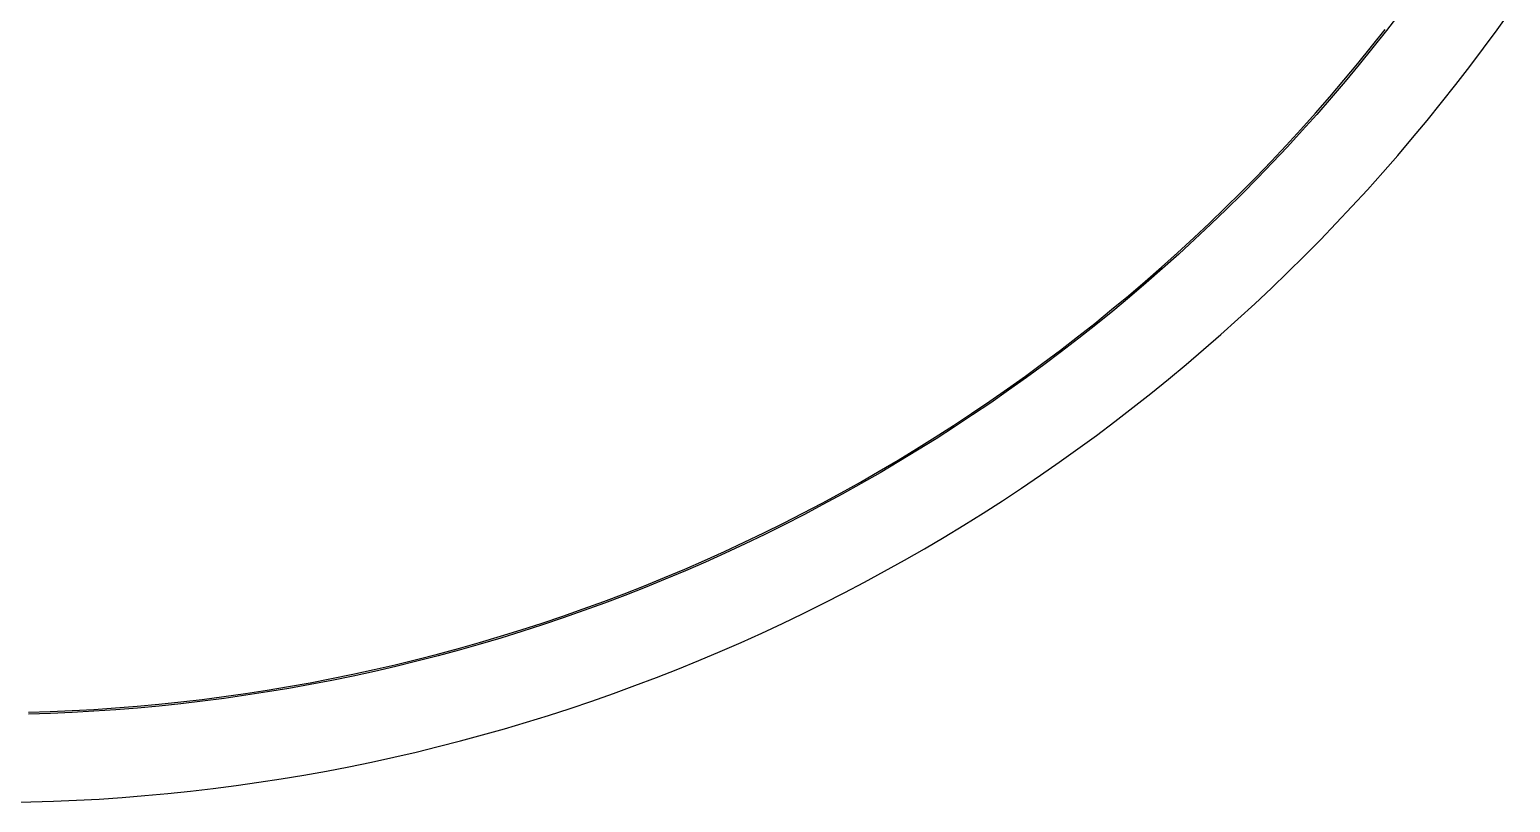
# Model space of a CAD drawing. Extents: x -18 to 85, y -20 to 85.
# Drawn here: x 33.51 to 75.17, y -20.25 to 1.5 of the extents above; entities that cross this region are included whole.
import ezdxf

# ---------------------------------------------------------------- set-up
doc = ezdxf.new("R2010")
doc.units = 0

msp = doc.modelspace()

# ---------------------------------------------------------------- linework, layer by layer
for p, q in [((72.0617, 1.95932), (71.687, 1.47305)), ((74.799, 1.49562), (75.1732, 2.02008)), ((71.2673, 1.02266), (71.6476, 1.50381)), ((71.687, 1.47305), (71.3064, 0.99141)), ((74.4184, 0.9758), (74.799, 1.49562)), ((70.8812, 0.5462), (71.2673, 1.02266)), ((71.3064, 0.99141), (70.9198, 0.51448)), ((74.0314, 0.46068), (74.4184, 0.9758)), ((70.4892, 0.07452), (70.8812, 0.5462)), ((70.9198, 0.51448), (70.5275, 0.04233)), ((73.6382, -0.04965), (74.0314, 0.46068)), ((70.0915, -0.3923), (70.4892, 0.07452)), ((70.5275, 0.04233), (70.1294, -0.42497)), ((69.6881, -0.85422), (70.0915, -0.3923)), ((73.2387, -0.55512), (73.6382, -0.04965)), ((70.1294, -0.42497), (69.7255, -0.88734)), ((72.833, -1.05565), (73.2387, -0.55512)), ((69.279, -1.31116), (69.6881, -0.85422)), ((69.7255, -0.88734), (69.3161, -1.34473)), ((72.4213, -1.55115), (72.833, -1.05565)), ((68.8644, -1.76303), (69.279, -1.31116)), ((69.3161, -1.34473), (68.901, -1.79706)), ((72.0035, -2.04156), (72.4213, -1.55115)), ((68.4442, -2.20978), (68.8644, -1.76303)), ((68.901, -1.79706), (68.4805, -2.24426)), ((71.5797, -2.52682), (72.0035, -2.04156)), ((68.0186, -2.65135), (68.4442, -2.20978)), ((68.4805, -2.24426), (68.0544, -2.68626)), ((67.5877, -3.08766), (68.0186, -2.65135)), ((68.0544, -2.68626), (67.623, -3.12302)), ((71.1499, -3.00684), (71.5797, -2.52682)), ((67.1514, -3.51865), (67.5877, -3.08766)), ((67.623, -3.12302), (67.1863, -3.55443)), ((70.7143, -3.48155), (71.1499, -3.00684)), ((66.7098, -3.94424), (67.1514, -3.51865)), ((67.1863, -3.55443), (66.7443, -3.98045)), ((70.273, -3.95087), (70.7143, -3.48155)), ((66.263, -4.3644), (66.7098, -3.94424)), ((66.7443, -3.98045), (66.2971, -4.40103)), ((69.8259, -4.41475), (70.273, -3.95087)), ((65.8112, -4.77902), (66.263, -4.3644)), ((66.2971, -4.40103), (65.8447, -4.81607)), ((69.3731, -4.87311), (69.8259, -4.41475)), ((65.3542, -5.18808), (65.8112, -4.77902)), ((65.8447, -4.81607), (65.3873, -5.22554)), ((68.9147, -5.32587), (69.3731, -4.87311)), ((64.8923, -5.59151), (65.3542, -5.18808)), ((65.3873, -5.22554), (64.925, -5.62936)), ((68.4509, -5.77296), (68.9147, -5.32587)), ((64.4255, -5.98923), (64.8923, -5.59151)), ((64.925, -5.62936), (64.4577, -6.02748)), ((67.9816, -6.21434), (68.4509, -5.77296)), ((63.9538, -6.3812), (64.4255, -5.98923)), ((64.4577, -6.02748), (63.9855, -6.41985)), ((67.5068, -6.64993), (67.9816, -6.21434)), ((63.4773, -6.76733), (63.9538, -6.3812)), ((63.9855, -6.41985), (63.5086, -6.80638)), ((67.0268, -7.07965), (67.5068, -6.64993)), ((62.9962, -7.14761), (63.4773, -6.76733)), ((63.5086, -6.80638), (63.0269, -7.18703)), ((66.5416, -7.50346), (67.0268, -7.07965)), ((62.5104, -7.52194), (62.9962, -7.14761)), ((63.0269, -7.18703), (62.5407, -7.56174)), ((61.5252, -8.25259), (62.0201, -7.89029)), ((62.0201, -7.89029), (62.5104, -7.52194)), ((62.5407, -7.56174), (62.0499, -7.93045)), ((66.0511, -7.92128), (66.5416, -7.50346)), ((61.026, -8.6088), (61.5252, -8.25259)), ((61.5545, -8.29312), (61.0548, -8.64967)), ((62.0499, -7.93045), (61.5545, -8.29312)), ((65.5556, -8.33304), (66.0511, -7.92128)), ((60.5224, -8.95885), (61.026, -8.6088)), ((61.0548, -8.64967), (60.5507, -9.00008)), ((64.5497, -9.13818), (65.0551, -8.73869)), ((65.0551, -8.73869), (65.5556, -8.33304)), ((60.0146, -9.30269), (60.5224, -8.95885)), ((60.5507, -9.00008), (60.0424, -9.34427)), ((64.0393, -9.53143), (64.5497, -9.13818)), ((59.5026, -9.64027), (60.0146, -9.30269)), ((60.0424, -9.34427), (59.5299, -9.68219)), ((63.5242, -9.9184), (64.0393, -9.53143)), ((58.4664, -10.2965), (58.9865, -9.97156)), ((58.9865, -9.97156), (59.5026, -9.64027)), ((59.5299, -9.68219), (59.0132, -10.0138)), ((63.0044, -10.299), (63.5242, -9.9184)), ((57.9423, -10.615), (58.4664, -10.2965)), ((58.4926, -10.339), (57.968, -10.6579)), ((59.0132, -10.0138), (58.4926, -10.339)), ((62.4799, -10.6732), (63.0044, -10.299)), ((57.4143, -10.927), (57.9423, -10.615)), ((57.968, -10.6579), (57.4395, -10.9702)), ((61.9509, -11.0409), (62.4799, -10.6732)), ((56.3471, -11.5316), (56.8826, -11.2326)), ((56.8826, -11.2326), (57.4143, -10.927)), ((57.4395, -10.9702), (56.9072, -11.2761)), ((61.4174, -11.4021), (61.9509, -11.0409)), ((55.808, -11.824), (56.3471, -11.5316)), ((56.3712, -11.5754), (55.8316, -11.8681)), ((56.9072, -11.2761), (56.3712, -11.5754)), ((60.8796, -11.7568), (61.4174, -11.4021)), ((55.2654, -12.1098), (55.808, -11.824)), ((55.8316, -11.8681), (55.2884, -12.1542)), ((60.3374, -12.1048), (60.8796, -11.7568)), ((54.1698, -12.6613), (54.7193, -12.3889)), ((54.7418, -12.4335), (54.1918, -12.7062)), ((54.7193, -12.3889), (55.2654, -12.1098)), ((55.2884, -12.1542), (54.7418, -12.4335)), ((59.2404, -12.7807), (59.791, -12.4461)), ((59.791, -12.4461), (60.3374, -12.1048)), ((53.6171, -12.9269), (54.1698, -12.6613)), ((54.1918, -12.7062), (53.6384, -12.9721)), ((58.6858, -13.1086), (59.2404, -12.7807)), ((52.5019, -13.4376), (53.0611, -13.1857)), ((53.0819, -13.2311), (52.5222, -13.4833)), ((53.0611, -13.1857), (53.6171, -12.9269)), ((53.6384, -12.9721), (53.0819, -13.2311)), ((58.1272, -13.4296), (58.6858, -13.1086)), ((51.3746, -13.9209), (51.9397, -13.6827)), ((51.9594, -13.7287), (51.3937, -13.9671)), ((51.9397, -13.6827), (52.5019, -13.4376)), ((52.5222, -13.4833), (51.9594, -13.7287)), ((56.9983, -14.0509), (57.5646, -13.7437)), ((57.5646, -13.7437), (58.1272, -13.4296)), ((50.2357, -14.3763), (50.8066, -14.1521)), ((50.8066, -14.1521), (51.3746, -13.9209)), ((51.3937, -13.9671), (50.8251, -14.1985)), ((56.4283, -14.3511), (56.9983, -14.0509)), ((49.6622, -14.5935), (50.2357, -14.3763)), ((50.2537, -14.423), (49.6796, -14.6404)), ((50.8251, -14.1985), (50.2537, -14.423)), ((55.8546, -14.6443), (56.4283, -14.3511)), ((48.5074, -15.0067), (49.0861, -14.8037)), ((49.1029, -14.8507), (48.5236, -15.054)), ((49.0861, -14.8037), (49.6622, -14.5935)), ((49.6796, -14.6404), (49.1029, -14.8507)), ((54.6966, -15.2094), (55.2773, -14.9304)), ((55.2773, -14.9304), (55.8546, -14.6443)), ((46.757, -15.5731), (47.3427, -15.3915)), ((47.3427, -15.3915), (47.9262, -15.2027)), ((47.9419, -15.2501), (47.3578, -15.4391)), ((47.9262, -15.2027), (48.5074, -15.0067)), ((48.5236, -15.054), (47.9419, -15.2501)), ((54.1125, -15.4813), (54.6966, -15.2094)), ((45.579, -15.9147), (46.169, -15.7475)), ((46.1829, -15.7955), (45.5923, -15.9629)), ((46.169, -15.7475), (46.757, -15.5731)), ((46.7715, -15.6209), (46.1829, -15.7955)), ((47.3578, -15.4391), (46.7715, -15.6209)), ((52.9346, -16.0035), (53.5252, -15.746)), ((53.5252, -15.746), (54.1125, -15.4813)), ((43.7971, -16.3727), (44.3929, -16.2273)), ((44.3929, -16.2273), (44.9869, -16.0746)), ((44.9996, -16.123), (44.4051, -16.2758)), ((44.9869, -16.0746), (45.579, -15.9147)), ((45.5923, -15.9629), (44.9996, -16.123)), ((52.3409, -16.2537), (52.9346, -16.0035)), ((41.9996, -16.7647), (42.6004, -16.6414)), ((42.6004, -16.6414), (43.1996, -16.5107)), ((43.2105, -16.5595), (42.6107, -16.6903)), ((43.1996, -16.5107), (43.7971, -16.3727)), ((43.8087, -16.4213), (43.2105, -16.5595)), ((44.4051, -16.2758), (43.8087, -16.4213)), ((51.1445, -16.7321), (51.7441, -16.4966)), ((51.7441, -16.4966), (52.3409, -16.2537)), ((40.1889, -17.0904), (40.7938, -16.9892)), ((40.8024, -17.0385), (40.1969, -17.1398)), ((40.7938, -16.9892), (41.3974, -16.8807)), ((41.4066, -16.9298), (40.8024, -17.0385)), ((41.3974, -16.8807), (41.9996, -16.7647)), ((42.0094, -16.8138), (41.4066, -16.9298)), ((42.6107, -16.6903), (42.0094, -16.8138)), ((49.9367, -17.1811), (50.542, -16.9603)), ((50.542, -16.9603), (51.1445, -16.7321)), ((36.5377, -17.5407), (37.1484, -17.4843)), ((37.1484, -17.4843), (37.7583, -17.4205)), ((37.7639, -17.4702), (37.1533, -17.5341)), ((37.7583, -17.4205), (38.3675, -17.3492)), ((38.3736, -17.3988), (37.7639, -17.4702)), ((38.3675, -17.3492), (38.9757, -17.2704)), ((38.9824, -17.3199), (38.3736, -17.3988)), ((38.9757, -17.2704), (39.5829, -17.1841)), ((39.5902, -17.2336), (38.9824, -17.3199)), ((39.5829, -17.1841), (40.1889, -17.0904)), ((40.1969, -17.1398), (39.5902, -17.2336)), ((48.7183, -17.6002), (49.3288, -17.3944)), ((49.3288, -17.3944), (49.9367, -17.1811)), ((33.4764, -17.7099), (34.0894, -17.6911)), ((34.0913, -17.7411), (33.4777, -17.7599)), ((34.0894, -17.6911), (34.7021, -17.6648)), ((34.7046, -17.7147), (34.0913, -17.7411)), ((34.7021, -17.6648), (35.3145, -17.631)), ((35.3176, -17.6808), (34.7046, -17.7147)), ((35.3145, -17.631), (35.9264, -17.5896)), ((35.9301, -17.6395), (35.3176, -17.6808)), ((35.9264, -17.5896), (36.5377, -17.5407)), ((36.542, -17.5905), (35.9301, -17.6395)), ((37.1533, -17.5341), (36.542, -17.5905)), ((47.4899, -17.9894), (48.1053, -17.7986)), ((48.1053, -17.7986), (48.7183, -17.6002)), ((46.2524, -18.3482), (46.8723, -18.1726)), ((46.8723, -18.1726), (47.4899, -17.9894)), ((44.3805, -18.8293), (45.0065, -18.6766)), ((45.0065, -18.6766), (45.6304, -18.5163)), ((45.6304, -18.5163), (46.2524, -18.3482)), ((42.4922, -19.2412), (43.1233, -19.1117)), ((43.1233, -19.1117), (43.7528, -18.9743)), ((43.7528, -18.9743), (44.3805, -18.8293)), ((40.59, -19.5833), (41.2255, -19.4771)), ((41.2255, -19.4771), (41.8596, -19.363)), ((41.8596, -19.363), (42.4922, -19.2412)), ((36.7543, -20.0564), (37.3959, -19.9972)), ((37.3959, -19.9972), (38.0367, -19.9301)), ((38.0367, -19.9301), (38.6766, -19.8552)), ((38.6766, -19.8552), (39.3155, -19.7724)), ((39.3155, -19.7724), (39.9533, -19.6818)), ((39.9533, -19.6818), (40.59, -19.5833)), ((32.8942, -20.246), (33.5384, -20.2342)), ((33.5384, -20.2342), (34.1824, -20.2144)), ((34.1824, -20.2144), (34.826, -20.1868)), ((34.826, -20.1868), (35.4693, -20.1512)), ((35.4693, -20.1512), (36.1121, -20.1077)), ((36.1121, -20.1077), (36.7543, -20.0564))]:
    msp.add_line(p, q)

doc.saveas('drawing.dxf')
